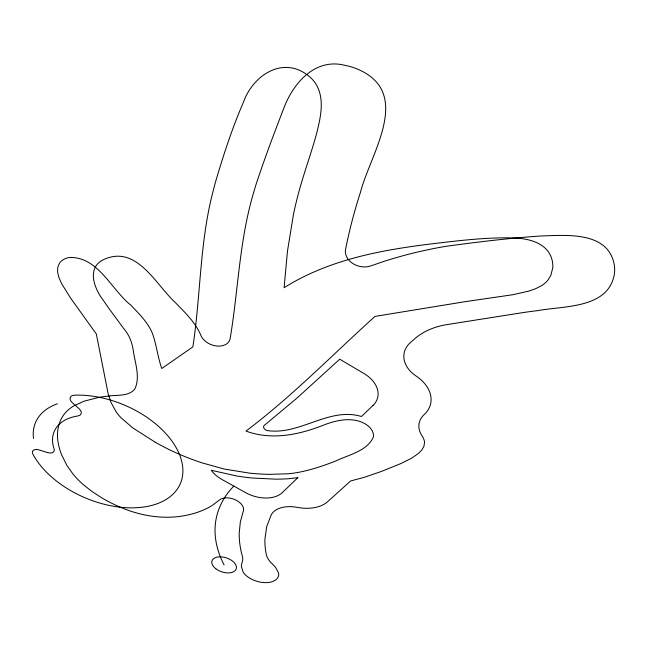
<?xml version="1.0" encoding="UTF-8"?>
<svg xmlns="http://www.w3.org/2000/svg" width="647" height="647" viewBox="0 0 647 647"><rect width="100%" height="100%" fill="white"/><g stroke="black" fill="none" stroke-linecap="round" stroke-linejoin="round"><path stroke-width="0.97" d="M424.513 442.508L423.898 446.398L421.812 450.029L418.512 453.418L411.824 458.06L400.962 463.511L381.609 471.364L364.39 477.3L350.617 480.964L327.681 501.66A35.302 22.419 16.2 0 1 297.256 507.369A27.255 16.676 16.1 0 0 271.222 514.866L266.718 526.561L264.93 539.048A168.301 100.649 11.7 0 0 266.289 554.422A26.398 15.633 16.1 0 0 272.686 564.216L275.679 567.548L278.121 572.118A38.569 22.265 17.6 0 1 278.736 574.059A19.305 11.201 17 0 1 265.27 582.632A19.305 11.201 17 0 1 244.073 573.493A36.345 21.157 16.5 0 1 242.876 571.366L241.355 566.424L241.865 563.044A25.751 15.002 18.4 0 0 242.35 556.129A197.836 118.506 11.6 0 1 239.212 533.274L240.312 522.024L243.272 511.195A13.514 8.274 18.4 0 0 235.362 499.816A13.514 8.274 18.4 0 0 219.268 500.147L212.653 505.137A110.095 68.841 22.4 0 1 187.096 515.133C163.44 520.228 138.587 515.724 116.832 505.671A98.975 61.788 21.8 0 1 101.215 497.527L91.834 491.397L83.406 484.732A78.91 48.695 22 0 1 72.707 473.677L66.989 465.565L61.594 454.784A105.461 65.776 21.3 0 1 58.359 443.753C55.828 431.864 58.626 418.261 68.097 410.061A71.542 44.465 22.4 0 1 73.265 406.203L83.908 401.229L98.619 397.428A124.588 76.192 20.9 0 1 108.639 396.061C117.382 394.702 128.583 396.684 134.843 389.017C140.391 377.177 135.207 363.582 133.387 351.386C132.287 342.756 129.271 334.839 123.448 328.247C116.792 318.955 109.715 309.97 103.423 300.426C94.616 289.306 86.358 268.44 102.841 259.965C136.258 243.701 155.45 284.332 175.563 302.812C185.131 312.663 195.596 322.538 200.926 335.478A15.601 11.015 21.4 0 0 216.802 346.032A15.601 11.015 21.4 0 0 230.178 338.438C238.25 290.268 239.35 240.878 253.292 193.776A648.763 443.308 -7.7 0 1 256.309 183.667C264.55 158.758 273.762 134.164 283.24 109.707C292.46 83.973 314.636 57.437 345.134 65.387A52.981 45.411 19.1 0 1 359.603 70.046C412.624 94.454 369.971 154.625 360.436 192.353A1254.638 684.947 -15.2 0 0 345.555 249.483A17.299 13.458 14.5 0 0 352.801 263.523A17.299 13.458 14.5 0 0 371.006 265.836L383.428 261.566A374.055 237.433 6.5 0 1 419.596 251.562L432.673 248.739A293.778 194.844 7 0 1 448.314 245.973C478.885 241.873 509.537 238.12 540.318 236.018C565.753 235.225 607.662 230.955 614.189 264.202A57.389 43.745 2.1 0 1 614.399 273.972C608.544 308.797 564.16 305.724 537.73 310.625A455.132 261.938 5.4 0 0 523.69 312.477L447.457 324.527A66.034 46.996 8.8 0 0 415.026 338.527L410.513 342.457A32.916 23.672 10.2 0 0 416.126 376.044A39.338 27.4 12.5 0 1 424.214 414.573A31.379 21.294 10.1 0 0 422.095 435.973A22.467 15.067 12.2 0 1 424.553 442.516M155.231 442.233L132.772 427.893L121.046 417.816A52.933 34.647 22.2 0 1 116.136 411.807L110.936 402.313L108.162 393.772L96.33 333.998L70.709 298.243L61.748 283.871L58.909 277.555L57.567 272.015L57.769 267.324L59.298 263.507A23.025 16.013 28.3 0 1 63.624 259.455A23.486 16.337 28.2 0 1 69.698 257.441C98.352 256.827 111.308 289.735 131.074 305.368C139.218 314.038 148.212 322.61 152.619 333.909C156.55 345.199 157.755 357.233 161.766 368.507L192.863 346.881C200.716 295.469 199.705 242.819 212.831 192.232A749.145 503.123 -8.7 0 1 215.443 182.187C223.425 155.062 232.233 128.066 243.482 102.113C252.831 75.739 282.213 55.707 307.794 75.262A31.258 26.681 24.7 0 1 315.696 83.657C325.037 98.546 320.645 117.099 316.755 132.999C311.118 153.929 303.394 174.229 297.984 195.216A775.389 502.921 -11.3 0 0 293.52 214.084L287.47 251.125L284.09 287.713C331.733 257.87 387.003 249.006 441.723 242.657C464.724 239.98 487.838 237.473 511.025 237.87C526.901 237.942 547.888 242.196 552.134 260.223A40.001 30.813 4.6 0 1 552.756 267.874L550.848 275.339L548.09 279.884A30.28 23.252 4.1 0 1 541.612 285.634L535.773 288.635L528.898 291.077L512.683 294.741L465.072 301.68L374.993 316.407C332.299 354.952 292.032 396.417 245.973 431.08C271.805 440.656 299.763 434.695 324.47 424.756C337.58 419.79 353.521 416.547 366.17 424.464A18.528 12.447 14.2 0 1 372.915 432.366A18.027 12.107 14.1 0 1 373.246 437.356C366.542 451.444 348.782 454.655 335.85 460.971C322.999 465.929 309.873 470.45 296.253 472.739A108.47 73.443 18.8 0 1 288.02 473.79L269.201 474.348A189.45 133.775 20.6 0 1 249.2 473.094L224.177 469.018L202.099 462.888A189.215 133.735 20.3 0 1 181.209 455.051A177.674 124.717 20.3 0 1 155.231 442.233M224.088 564.928A165.309 99.137 13.4 0 1 233.818 486.091M33.515 438.561A75.189 46.147 23 0 1 57.413 403.785M297.838 477.672L282.254 492.642A27.983 17.695 17.7 0 1 245.528 492.61L222.05 479.54A28.088 17.865 18.6 0 1 211.245 470.28L236.535 475.957A181.33 126.982 20.3 0 0 252.5 478.028L275.598 479.16A143.149 98.328 19.4 0 0 288.538 478.723L297.838 477.672M373.052 405.394L361.487 416.506C329.307 406.753 300.806 434.768 268.497 430.74A4.4 2.92 17.8 0 1 264.186 428.589A4.4 2.92 17.8 0 1 264.388 425.297L296.908 398.148L339.74 359.198L364.035 373.578A31.088 21.642 14.6 0 1 373.052 405.394M47.546 452.585L39.022 449.9A6.713 3.995 24.7 0 0 32.843 454.065A82.048 50.361 23 0 0 135.15 507.782A82.048 50.361 23 0 0 176.688 448.589A82.048 50.361 23 0 0 74.146 395.212A7.125 4.513 24.9 0 0 72.31 402.725L79.071 408.661A7.052 4.424 24.7 0 1 78.02 415.932A54.663 33.531 23 0 0 54.13 449.01A6.761 4.06 24.6 0 1 47.546 452.585M215.799 568.762A12.77 7.376 18.1 0 0 236.179 569.037A12.77 7.376 18.1 0 0 220.352 556.824A12.77 7.376 18.1 0 0 215.799 568.762"/></g></svg>
